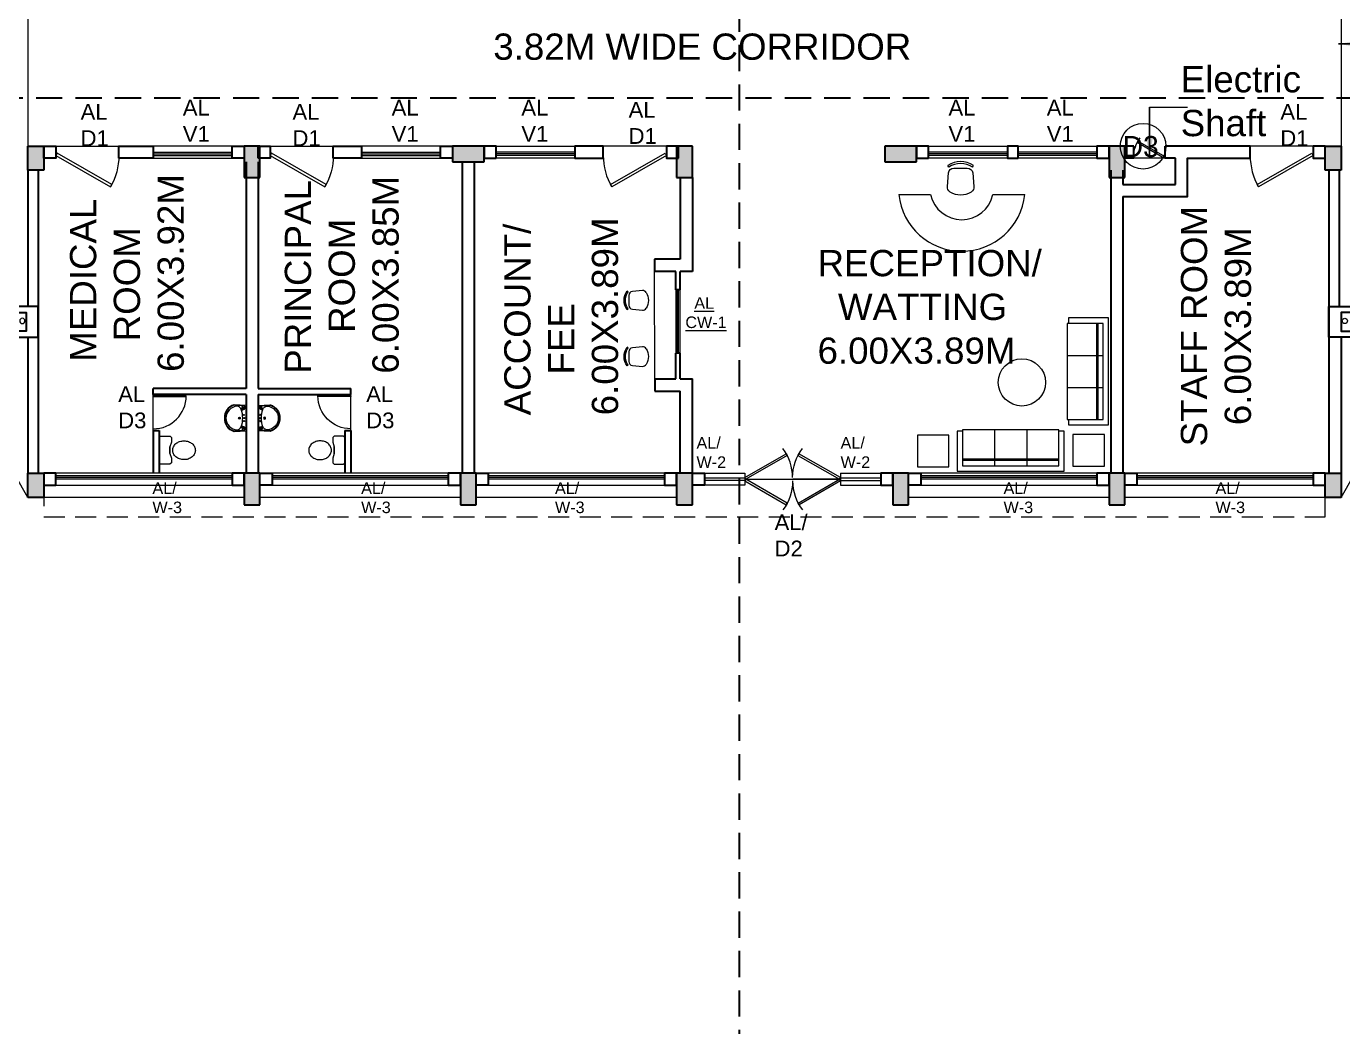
# Model space of a CAD drawing. Header units: millimetres. Extents: x 3614 to 12428, y -844 to 6844.
# Drawn here: x 5424.04 to 5449.09, y -704.4 to -685.36 of the extents above; entities that cross this region are included whole.
import ezdxf

# ---------------------------------------------------------------- set-up
doc = ezdxf.new("R2010")
doc.units = ezdxf.units.MM
doc.header["$LTSCALE"] = 40
doc.header["$MEASUREMENT"] = 0
for name, pattern in [('CENTER2', [1.125, 0.75, -0.125, 0.125, -0.125]), ('DASHED', [0.75, 0.5, -0.25]), ('DASHED2', [0.375, 0.25, -0.125])]:
    doc.linetypes.add(name, pattern=pattern)
doc.layers.get('0').update_dxf_attribs({"linetype": 'CONTINUOUS', "lineweight": 20})
for name, color, linetype, lineweight in [('CLL LEV.', 15, 'CONTINUOUS', 18), ('Column', 252, 'CONTINUOUS', 30), ('Column Hatch', 253, 'CONTINUOUS', 13), ('Dim', 220, 'CONTINUOUS', 15), ('Door', 54, 'CONTINUOUS', 18), ('EXPANSION JOINT', 248, 'CONTINUOUS', 20), ('Fixture', 44, 'CONTINUOUS', 15), ('Furniture', 13, 'CONTINUOUS', 15), ('Hidden', 30, 'DASHED', 18), ('Section', 72, 'DASHED2', 30), ('TEXT', 7, 'CONTINUOUS', 20), ('Ventilator', 6, 'DASHED', 18), ('Wall', 7, 'CONTINUOUS', 30), ('Window', 150, 'CONTINUOUS', 15), ('Window-Wall', 7, 'CONTINUOUS', 18)]:
    doc.layers.add(name, color=color, linetype=linetype, lineweight=lineweight)
doc.styles.add('DIM', font='arial.ttf')
doc.styles.add('L120', font='simplex.shx', dxfattribs={"height": 1})
doc.styles.get("Standard").update_dxf_attribs({"font": 'txt.shx', "height": 0.03937})
doc.styles.add('STYLE9', font='GOTHIC.TTF')
doc.dimstyles.get("Standard").update_dxf_attribs({"dimtxt": 0.18, "dimasz": 0.18, "dimexe": 0.18, "dimexo": 0.0625, "dimgap": 0.09, "dimtad": 0, "dimtih": 1, "dimtoh": 1, "dimdec": 4, "dimzin": 0, "dimdsep": 46, "dimtxsty": 'Standard', "dimcen": 0.09, "dimadec": 0, "dimazin": 0, "dimtfac": 1, "dimtdec": 4, "dimtofl": 0, "dimtmove": 0, "dimatfit": 3, "dimfxl": 0, "dimtolj": 1, "dimtzin": 0, "dimarcsym": 0})

# ---------------------------------------------------------------- blocks, each defined once
blk = doc.blocks.new('VENT 2')
at = {"layer": 'Ventilator', "linetype": 'Continuous', "ltscale": 0.02}
for p, q in [((0, 0.182), (1.5, 0.182)), ((0, 0.152), (1.5, 0.152))]:
    blk.add_line(p, q, dxfattribs=at)
at = {"layer": 'Window-Wall'}
for p, q in [((0, 0.23), (1.5, 0.23)), ((0, 0), (0, 0.23)), ((0, 0.115), (1.5, 0.115)), ((1.5, 0), (0, 0)), ((1.5, 0.23), (1.5, 0))]:
    blk.add_line(p, q, dxfattribs=at)
blk = doc.blocks.new('*U18')
for p, q in [((0, 0), (0, -6)), ((40, 0), (40, -6))]:
    blk.add_line(p, q)
blk.add_lwpolyline([(0, 0), (34.64, 20), (35.52, 18.48), (0.87, -1.52)], close=True)
blk.add_arc((0, 0), 40, 0, 30)
blk = doc.blocks.new('DOOR1')
at = {"layer": 'Door'}
blk.add_line((0, 0), (1.2, 0), dxfattribs=at)
at = {"layer": 'Door', "xscale": 0.0300000000000013, "yscale": 0.0300000000000013, "zscale": 0.0300000000000013}
blk.add_blockref('*U18', (0, 0.18), dxfattribs=at)
blk = doc.blocks.new('class 1')
at = {"layer": 'Wall'}
for points in [[(0.23, -0.035), (0, -0.035), (0, -0.265), (0.23, -0.265), (0.23, -0.035)], [(0.23, -1.465), (0, -1.465), (0, -2.005), (0.23, -2.005), (0.23, -1.465)], [(0.23, -3.505), (0, -3.505), (0, -3.735), (0.23, -3.735), (0.23, -3.505)]]:
    blk.add_lwpolyline(points, dxfattribs=at)
at = {"layer": 'Wall', "rotation": 270}
for name, p in [('DOOR1', (0, -0.265)), ('VENT 2', (0, -2.005))]:
    blk.add_blockref(name, p, dxfattribs=at)
blk = doc.blocks.new('COLUMN 546')
at = {"layer": 'Column Hatch'}
h = blk.add_hatch(color=0, dxfattribs=at)
h.dxf.hatch_style = 1
h.paths.add_polyline_path([(0, 0), (0.3, 0), (0.3, 0.46), (0, 0.46)])
at = {"layer": 'Column'}
for p, q in [((0.3, 0.46), (0, 0.46)), ((0, 0.46), (0, 0)), ((0.3, 0), (0.3, 0.46)), ((0, 0), (0.3, 0))]:
    blk.add_line(p, q, dxfattribs=at)
blk = doc.blocks.new('windoe 3')
at = {"layer": 'CLL LEV.'}
blk.add_line((3.585, -0.23), (-0.23, -0.23), dxfattribs=at)
at = {"layer": 'Window'}
for p, q in [((3.355, 0.179), (0, 0.179)), ((3.355, 0.149), (0, 0.149))]:
    blk.add_line(p, q, dxfattribs=at)
at = {"layer": 'Window-Wall'}
blk.add_line((3.355, 0.115), (0, 0.115), dxfattribs=at)
at = {"layer": 'Window-Wall', "ltscale": 0.05}
blk.add_lwpolyline([(0, 0), (3.355, 0), (3.355, 0.23), (0, 0.23)], close=True, dxfattribs=at)
blk = doc.blocks.new('Door - Left Hung 36 in.')
at = {"layer": 'Door'}
blk.add_line((0.75, -1.3), (35.93, -1.3), dxfattribs=at)
blk.add_lwpolyline([(0.75, -1.3), (0, 0), (31.18, 18), (31.93, 16.7)], close=True, dxfattribs=at)
blk.add_arc((0, 0), 36, 0, 37.31013, dxfattribs=at)
blk = doc.blocks.new('SHAFT2')
at = {"layer": 'Fixture'}
blk.add_circle((0.302, 0.307), 0.05, dxfattribs=at)
at = {"layer": 'Wall'}
blk.add_lwpolyline([(0, 0.585), (0.46, 0.585), (0.46, 0.47), (0.23, 0.47), (0.23, 0.115), (0.46, 0.115), (0.46, 0), (0, 0), (0, 0.585)], dxfattribs=at)
blk = doc.blocks.new('colm 600')
at = {"layer": 'Column Hatch'}
h = blk.add_hatch(color=0, dxfattribs=at)
h.dxf.hatch_style = 1
h.paths.add_polyline_path([(5460.775, -628.796), (5460.475, -628.796), (5460.475, -629.396), (5460.775, -629.396)])
at = {"layer": 'Column'}
for p, q in [((5460.775, -628.796), (5460.475, -628.796)), ((5460.475, -628.796), (5460.475, -629.396)), ((5460.775, -629.396), (5460.775, -628.796)), ((5460.475, -629.396), (5460.775, -629.396))]:
    blk.add_line(p, q, dxfattribs=at)
blk = doc.blocks.new('shaft dooerr')
at = {"layer": 'TEXT', "color": 3, "ltscale": 0.2}
blk.add_circle((5444.341, -671.654), 0.435, dxfattribs=at)
at = {"layer": 'TEXT', "color": 3, "style": 'STYLE9'}
blk.add_text('D3', height=0.4, dxfattribs=at).set_placement((5443.954, -671.86))
blk = doc.blocks.new('chair1')
for p, q in [((527, 224), (556, 243)), ((527, -224), (556, -243))]:
    blk.add_line(p, q)
blk.add_lwpolyline([(58, 204, -0.283804), (155, 253), (416, 230, -0.389031), (510, 127), (510, -127, -0.389031), (416, -230), (155, -253, -0.283804), (58, -204)], format="xyb")
for centre, radius, start, end in [((390, 0), 390, 148.3892, 211.6108), ((201, 0), 396, 325.6197, 34.3803), ((201, 0), 430, 325.6197, 34.3803)]:
    blk.add_arc(centre, radius, start, end)
blk = doc.blocks.new('rec table')
at = {"layer": 'Fixture', "linetype": 'CENTER2'}
blk.add_line((12601.896, -1085.319), (12601.289, -1085.319), dxfattribs=at)
at = {"layer": 'Fixture'}
blk.add_line((12603.689, -1085.319), (12603.082, -1085.319), dxfattribs=at)
for radius, start, end in [(1.207, 186.2001, 353.7999), (0.607, 192.4007, 347.5993)]:
    blk.add_arc((12602.489, -1085.188), radius, start, end, dxfattribs=at)
at = {"layer": 'Fixture', "xscale": 0.001000000000426, "yscale": 0.001000000000426, "zscale": 0.001000000000426, "rotation": 90}
blk.add_blockref('chair1', (12602.467, -1085.321), dxfattribs=at)
blk = doc.blocks.new('sofa1')
for p, q in [((1016, 0), (-1016, 0)), ((-1016, 0), (-1016, -762)), ((-914.4, -101.6), (-914.4, -787.4)), ((914.4, -101.6), (-914.4, -101.6)), ((-914.4, -203.2), (914.4, -203.2)), ((-914.4, -228.6), (914.4, -228.6)), ((-304.8, -787.4), (-304.8, -101.6)), ((304.8, -787.4), (304.8, -101.6)), ((914.4, -787.4), (914.4, -101.6)), ((1016, -762), (1016, 0)), ((-1016, -762), (-914.4, -762)), ((-914.4, -787.4), (914.4, -787.4)), ((914.4, -762), (1016, -762))]:
    blk.add_line(p, q)
blk = doc.blocks.new('RSA BASIN 9')
for points in [[(-0.1, -16.2, 0.340881), (10.04, -9, 0.074195), (10.06, -8.89), (9.53, 0), (-9.54, 0), (-10.02, -8.77, 0.082611), (-9.96, -9.15, 0.330812), (-0.1, -16.2)], [(0, -15.03, 0.391482), (8.86, -6.67, 0.252869), (6.53, -3.51, 0.087242), (0.02, -2.46, 0.079484), (-6.53, -3.51, 0.2542), (-8.82, -6.67, 0.39026), (0, -15.03)], [(-8.57, -1.96, -0.907437), (-8.45, -1.81), (-7.52, -2.57, -0.907437), (-7.64, -2.72)], [(-8.2, -1.64, -0.907437), (-8.07, -1.49), (-7.14, -2.25, -0.907437), (-7.27, -2.4)], [(-7.82, -1.32, -0.907437), (-7.7, -1.17), (-6.77, -1.93, -0.907437), (-6.89, -2.08)], [(7.82, -1.32, 0.907437), (7.7, -1.17), (6.77, -1.93, 0.907437), (6.89, -2.08)], [(8.2, -1.64, 0.907437), (8.07, -1.49), (7.14, -2.25, 0.907437), (7.27, -2.4)], [(8.57, -1.96, 0.907437), (8.45, -1.81), (7.52, -2.57, 0.907437), (7.64, -2.72)]]:
    blk.add_lwpolyline(points, format="xyb", close=True)
for points in [[(-5.93, -3.31), (-6.16, -2.95, -0.183787), (-6.22, -2.68, 0.126662), (-6.25, -2.43), (-6.59, -1.44, 0.35453), (-7.05, -0.98), (-8.75, -0.98, 0.414214), (-9.14, -1.37), (-9.56, -9.09, 0.329849), (-0.07, -15.81, 0.338736), (9.65, -8.94, 0.075632), (9.66, -8.82), (9.14, -1.37, 0.414214), (8.75, -0.98), (7.05, -0.98, 0.35453), (6.59, -1.44), (6.25, -2.43, 0.126662), (6.22, -2.68, -0.183787), (6.16, -2.95), (5.93, -3.31)], [(-6.18, -3.39), (-6.24, -3.29, 0.220542), (-6.52, -3.11), (-8.75, -2.78, -0.361119), (-9.19, -2.35)], [(6.18, -3.39), (6.24, -3.29, -0.220542), (6.52, -3.11), (8.75, -2.78, 0.358803), (9.21, -2.33, 0.358803)]]:
    blk.add_lwpolyline(points, format="xyb")
for centre, radius in [((-2.35, -1.56), 0.399), ((0, -4.82), 0.771), ((0, -4.82), 0.602), ((0, -1.23), 0.399), ((2.28, -1.51), 0.399)]:
    blk.add_circle(centre, radius)
blk = doc.blocks.new('ENGLISH SHEET')
at = {"layer": 'Fixture'}
for p, q in [((4663.798, 251.204), (4663.773, 251.179)), ((4663.773, 251.179), (4663.773, 250.696)), ((4663.976, 251.204), (4663.798, 251.204)), ((4664.002, 251.179), (4663.976, 251.204)), ((4663.976, 251.001), (4664.002, 251.09)), ((4664.002, 251.09), (4664.002, 251.179)), ((4663.976, 250.874), (4663.976, 251.001)), ((4663.976, 251.001), (4663.976, 250.874)), ((4664.002, 250.785), (4663.976, 250.874)), ((4664.002, 250.696), (4664.002, 250.785)), ((4663.773, 250.696), (4663.798, 250.67)), ((4663.798, 250.67), (4663.976, 250.67)), ((4663.976, 250.67), (4664.002, 250.696))]:
    blk.add_line(p, q, dxfattribs=at)
blk.add_lwpolyline([(4664.459, 250.937, 0.117036), (4664.443, 251.003, 0.104338), (4664.396, 251.063, 0.09029), (4664.321, 251.105, 0.09898), (4664.243, 251.115, 0.08237), (4664.159, 251.101, 0.09029), (4664.09, 251.063, 0.104338), (4664.043, 251.003, 0.117036), (4664.027, 250.937, 0.117036), (4664.043, 250.871, 0.104338), (4664.09, 250.811, 0.09029), (4664.159, 250.773, 0.08237), (4664.243, 250.759, 0.08237), (4664.327, 250.773, 0.09029), (4664.396, 250.811, 0.104338), (4664.443, 250.871, 0.117036)], format="xyb", close=True, dxfattribs=at)
blk = doc.blocks.new('RH 1200')
for p, q in [((21, 0), (21, 43.3)), ((21.7, 0), (21.7, 43.3)), ((-21.7, 0), (21.7, 0)), ((21.7, 0), (21, 0))]:
    blk.add_line(p, q)
at = {"extrusion": (0, 0, -1)}
blk.add_ellipse((21.7, 0), major_axis=(-30.6, 30.6), ratio=1, start_param=5.497787, end_param=7.068583, dxfattribs=at)
blk = doc.blocks.new('GHH')
at = {"layer": 'Door', "ltscale": 20}
blk.add_line((3289.697, -299.103), (3289.697, -299.853), dxfattribs=at)
at = {"layer": 'Door', "ltscale": 20, "xscale": 0.015874999996413, "yscale": 0.015874999996413, "zscale": 0.015874999996413, "rotation": 270}
blk.add_blockref('RH 1200', (3289.697, -299.479), dxfattribs=at)
blk = doc.blocks.new('SECT BB')
at = {"layer": 'Section', "ltscale": 0.05}
blk.add_line((5470.752, -343.655), (5470.752, -289.614), dxfattribs=at)
blk = doc.blocks.new('SEC AA')
at = {"layer": 'Section', "ltscale": 0.05}
blk.add_line((5428.116, -321.664), (5509.295, -321.664), dxfattribs=at)

msp = doc.modelspace()

# ---------------------------------------------------------------- linework, layer by layer
at = {"layer": 'Dim'}
msp.add_line((5445.4139, -686.8955), (5446.1361, -686.8955), dxfattribs=at)
at = {"layer": 'Door'}
msp.add_line((5437.7114, -693.9826), (5439.531, -693.9824), dxfattribs=at)
at = {"layer": 'EXPANSION JOINT', "linetype": 'ByBlock', "ltscale": 0.05}
for p, q in [((5424.0687, -683.8225), (5424.0687, -687.6375)), ((5449.0587, -683.8225), (5449.0587, -687.6375))]:
    msp.add_line(p, q, dxfattribs=at)
at = {"layer": 'Fixture'}
for points in [[(5441.597, -693.7426), (5441.597, -693.1426), (5440.997, -693.1426), (5440.997, -693.7426), (5441.597, -693.7426)], [(5444.555, -693.7308), (5444.555, -693.1308), (5443.955, -693.1308), (5443.955, -693.7308), (5444.555, -693.7308)]]:
    msp.add_lwpolyline(points, dxfattribs=at)
msp.add_circle((5442.9849, -692.1378), 0.45, dxfattribs=at)
at = {"layer": 'Furniture', "ltscale": 10000}
msp.add_line((5435.9968, -692.0725), (5435.9936, -690.0257), dxfattribs=at)
at = {"layer": 'Hidden', "ltscale": 0.02}
for p, q in [((5424.3687, -694.0975), (5424.3687, -694.6975)), ((5448.7587, -694.6975), (5448.7587, -694.0975)), ((5424.3687, -694.6975), (5448.7587, -694.6975))]:
    msp.add_line(p, q, dxfattribs=at)
at = {"layer": 'Wall'}
for p, q in [((5445.1137, -687.6375), (5444.9437, -687.6375)), ((5445.1137, -687.8674), (5445.1137, -687.6375)), ((5445.7137, -687.8675), (5445.7137, -687.6375)), ((5446.0587, -687.6375), (5445.7137, -687.6375)), ((5445.1137, -687.8674), (5444.9437, -687.8675)), ((5445.9087, -687.8675), (5445.7137, -687.8675)), ((5445.9087, -688.3675), (5445.9087, -687.8675)), ((5424.0687, -688.0975), (5424.0687, -690.69)), ((5424.2637, -688.0975), (5424.2637, -693.8675)), ((5428.2187, -687.9375), (5428.2187, -692.2525)), ((5428.4487, -687.9375), (5428.4487, -692.2525)), ((5432.3337, -687.9375), (5432.3337, -693.8675)), ((5432.5637, -687.9375), (5432.5637, -693.8675)), ((5444.6787, -688.0975), (5444.6787, -693.8675)), ((5444.9087, -688.0975), (5444.9087, -688.3675)), ((5448.8287, -688.0975), (5448.8287, -693.8675)), ((5449.0237, -688.0975), (5449.0237, -690.69)), ((5436.4837, -688.2375), (5436.4837, -689.7949)), ((5436.7137, -688.2375), (5436.7137, -690.0249)), ((5444.9087, -688.3675), (5445.9087, -688.3675)), ((5444.9087, -688.5975), (5444.9087, -693.8675)), ((5435.9932, -689.7949), (5435.9936, -690.0249)), ((5436.4837, -689.7949), (5435.9932, -689.7949)), ((5436.3993, -690.0249), (5435.9936, -690.0249)), ((5436.3993, -690.3731), (5436.3993, -690.0249)), ((5436.4837, -690.3731), (5436.4837, -690.0249)), ((5436.7137, -690.0249), (5436.4837, -690.0249)), ((5436.4837, -690.3731), (5436.3993, -690.3731)), ((5424.0687, -691.275), (5424.0687, -693.8675)), ((5449.0587, -691.275), (5449.0587, -693.8675)), ((5436.3993, -692.0725), (5436.3993, -691.5831)), ((5436.4837, -691.5831), (5436.3993, -691.5831)), ((5436.4837, -692.0725), (5436.4837, -691.5831)), ((5435.9968, -692.0725), (5436.3993, -692.0725)), ((5435.9968, -692.0725), (5435.9972, -692.3025)), ((5436.4837, -692.0725), (5436.7137, -692.0725)), ((5436.7137, -693.8675), (5436.7137, -692.0725)), ((5428.2187, -692.2525), (5426.4537, -692.2525)), ((5426.4537, -692.3675), (5426.4537, -692.2525)), ((5426.5687, -692.3675), (5426.4537, -692.3675)), ((5428.2187, -692.3675), (5426.5687, -692.3675)), ((5428.2187, -692.3675), (5428.2187, -693.8675)), ((5428.4487, -692.2525), (5430.2137, -692.2525)), ((5428.4487, -692.3675), (5430.2137, -692.3675)), ((5428.4487, -692.3675), (5428.4487, -693.8675)), ((5430.2137, -692.3675), (5430.2137, -692.2525)), ((5435.9972, -692.3025), (5436.4837, -692.3025)), ((5436.4834, -693.8675), (5436.4837, -692.3025)), ((5426.4537, -693.0525), (5426.4537, -693.8675)), ((5426.4537, -693.0525), (5426.5687, -693.0525)), ((5426.5687, -693.0525), (5426.5687, -693.8675)), ((5430.0987, -693.0525), (5430.0987, -693.8675)), ((5430.0987, -693.0525), (5430.2137, -693.0525)), ((5430.2137, -693.0525), (5430.2137, -693.8675))]:
    msp.add_line(p, q, dxfattribs=at)
for points in [[(5424.3687, -687.8675), (5424.3687, -687.6375), (5424.5987, -687.6375), (5424.5987, -687.8675), (5424.3687, -687.8675)], [(5425.7987, -687.8675), (5425.7987, -687.6375), (5426.4537, -687.6375), (5426.4537, -687.8675), (5425.7987, -687.8675)], [(5427.9537, -687.8675), (5427.9537, -687.6375), (5428.1837, -687.6375), (5428.1837, -687.8675), (5427.9537, -687.8675)], [(5441.2087, -687.8675), (5441.2087, -687.6375), (5440.9787, -687.6375), (5440.9787, -687.8675), (5441.2087, -687.8675)], [(5442.9137, -687.8675), (5442.9137, -687.6375), (5442.7087, -687.6375), (5442.7087, -687.8675), (5442.9137, -687.8675)], [(5444.6437, -687.8675), (5444.6437, -687.6375), (5444.4137, -687.6375), (5444.4137, -687.8675), (5444.6437, -687.8675)], [(5444.9087, -688.5975), (5446.1387, -688.5975), (5446.1387, -687.8699), (5447.3287, -687.8699), (5447.3287, -687.6375), (5446.0587, -687.6375)], [(5448.7587, -687.8675), (5448.7587, -687.6375), (5448.5287, -687.6375), (5448.5287, -687.8675), (5448.7587, -687.8675)], [(5424.5987, -694.0975), (5424.5987, -693.8675), (5424.3687, -693.8675), (5424.3687, -694.0975), (5424.5987, -694.0975)], [(5428.1837, -694.0975), (5428.1837, -693.8675), (5427.9537, -693.8675), (5427.9537, -694.0975), (5428.1837, -694.0975)], [(5428.4837, -694.0975), (5428.4837, -693.8675), (5428.7137, -693.8675), (5428.7137, -694.0975), (5428.4837, -694.0975)], [(5432.2987, -694.0975), (5432.2987, -693.8675), (5432.0687, -693.8675), (5432.0687, -694.0975), (5432.2987, -694.0975)], [(5432.5987, -694.0975), (5432.5987, -693.8675), (5432.8287, -693.8675), (5432.8287, -694.0975), (5432.5987, -694.0975)], [(5436.4137, -694.0975), (5436.4137, -693.8675), (5436.1837, -693.8675), (5436.1837, -694.0975), (5436.4137, -694.0975)], [(5436.7137, -694.0975), (5436.7137, -693.8675), (5436.9437, -693.8675), (5436.9437, -694.0975), (5436.7137, -694.0975)], [(5440.5287, -694.0975), (5440.5287, -693.8675), (5440.2987, -693.8675), (5440.2987, -694.0975), (5440.5287, -694.0975)], [(5440.8287, -694.0975), (5440.8287, -693.8675), (5441.0587, -693.8675), (5441.0587, -694.0975), (5440.8287, -694.0975)], [(5444.6437, -694.0975), (5444.6437, -693.8675), (5444.4137, -693.8675), (5444.4137, -694.0975), (5444.6437, -694.0975)], [(5444.9437, -694.0975), (5444.9437, -693.8675), (5445.1737, -693.8675), (5445.1737, -694.0975), (5444.9437, -694.0975)], [(5448.7587, -694.0975), (5448.7587, -693.8675), (5448.5287, -693.8675), (5448.5287, -694.0975), (5448.7587, -694.0975)]]:
    msp.add_lwpolyline(points, dxfattribs=at)
at = {"layer": 'Window', "ltscale": 0.05}
for p, q in [((5436.4281, -691.5831), (5436.4281, -690.3731)), ((5436.4511, -691.5831), (5436.4511, -690.3731))]:
    msp.add_line(p, q, dxfattribs=at)
at = {"layer": 'Window', "linetype": 'ByBlock', "ltscale": 0.05}
for p, q in [((5436.9437, -693.9575), (5437.7114, -693.9575)), ((5437.7114, -694.0076), (5436.9437, -694.0075)), ((5439.531, -693.9574), (5440.2987, -693.9575)), ((5439.531, -694.0074), (5440.2987, -694.0075))]:
    msp.add_line(p, q, dxfattribs=at)
at = {"layer": 'Window-Wall', "linetype": 'DASHED', "ltscale": 0.05}
for p, q in [((5424.0687, -694.3275), (5420.4137, -687.9375)), ((5449.0587, -694.3275), (5452.7137, -687.9375))]:
    msp.add_line(p, q, dxfattribs=at)
at = {"layer": 'Window-Wall'}
for p, q in [((5436.3993, -690.3731), (5436.3993, -691.5831)), ((5436.4837, -691.5831), (5436.4837, -690.3731)), ((5424.5987, -693.8675), (5424.5987, -694.0975)), ((5428.1837, -694.0975), (5428.1837, -693.8675))]:
    msp.add_line(p, q, dxfattribs=at)
at = {"layer": 'Window-Wall', "linetype": 'ByBlock', "ltscale": 0.05}
for p, q in [((5436.9437, -693.8675), (5437.7114, -693.8675)), ((5437.7114, -693.8676), (5437.7114, -694.0976)), ((5439.531, -693.8674), (5439.531, -694.0974)), ((5439.531, -693.8674), (5440.2987, -693.8675)), ((5437.7114, -694.0976), (5436.9437, -694.0975)), ((5439.531, -694.0974), (5440.2987, -694.0975))]:
    msp.add_line(p, q, dxfattribs=at)

# ---------------------------------------------------------------- block references
at = {"color": 7, "extrusion": (0, 0, -1), "zscale": -1, "rotation": 180}
for p in [(-5424.0687, -687.6375), (-5448.7587, -687.6375), (-5424.0687, -693.8675), (-5448.7587, -693.8675)]:
    msp.add_blockref('COLUMN 546', p, dxfattribs=at)
for p in [(-32.2914, -58.8417), (-24.0614, -58.8417), (-15.8314, -58.8416), (-32.2914, -65.0717), (-28.1764, -65.0717), (-24.0614, -65.0717), (-19.9464, -65.0717), (-15.8314, -65.0717)]:
    msp.add_blockref('colm 600', p)
at = {"linetype": 'ByBlock', "xscale": -1, "rotation": 90}
msp.add_blockref('class 1', (5428.4137, -687.6375), dxfattribs=at)
at = {"rotation": 270}
for p in [(6061.5445, 4772.8376), (6069.7745, 4772.8376)]:
    msp.add_blockref('colm 600', p, dxfattribs=at)
at = {"linetype": 'ByBlock', "rotation": 270}
msp.add_blockref('class 1', (5436.4837, -687.6375), dxfattribs=at)
at = {"linetype": 'ByBlock', "extrusion": (0, 0, -1), "zscale": -1}
msp.add_blockref('SHAFT2', (-5424.2637, -691.275), dxfattribs=at)
at = {"linetype": 'ByBlock', "extrusion": (0, 0, -1), "xscale": -1, "zscale": -1}
msp.add_blockref('SHAFT2', (-5448.8287, -691.275), dxfattribs=at)
at = {"layer": 'Door', "extrusion": (0, 0, -1)}
for p, xscale, yscale, zscale, rotation in [((-5445.7129, -687.8458), 0.0166737001802426, 0.0166737001802426, -0.0166737001841632, 0.0041895029349466), ((-5439.5312, -694.0147), -0.0252777777711346, 0.0252777777711346, -0.0252777777711346, 180)]:
    msp.add_blockref('Door - Left Hung 36 in.', p, dxfattribs=dict(at, xscale=xscale, yscale=yscale, zscale=zscale, rotation=rotation))
at = {"layer": 'Door'}
for name, p, xscale, yscale, zscale, rotation in [('GHH', (2421.864, -966.2334), -0.9133333334903, 0.9133333334903, 0.9133333334903, 180), ('GHH', (8434.8034, -966.2334), 0.9133333334896179, 0.9133333334896179, 0.9133333334896179, 180.0000000000482), ('Door - Left Hung 36 in.', (5437.7116, -694.0149), -0.0252777777711346, 0.0252777777711346, 0.0252777777711346, 180)]:
    msp.add_blockref(name, p, dxfattribs=dict(at, xscale=xscale, yscale=yscale, zscale=zscale, rotation=rotation))
at = {"layer": 'Door', "extrusion": (0, 0, -1), "xscale": -0.0252777777711346, "yscale": 0.0252777777711346, "zscale": -0.0252777777711346}
msp.add_blockref('Door - Left Hung 36 in.', (-5437.7113, -693.9502), dxfattribs=at)
at = {"layer": 'Door', "xscale": -0.0252777777711346, "yscale": 0.0252777777711346, "zscale": 0.0252777777711346}
msp.add_blockref('Door - Left Hung 36 in.', (5439.5308, -693.95), dxfattribs=at)
at = {"layer": 'Fixture', "color": 3}
msp.add_blockref('rec table', (-7160.6479, 396.7545), dxfattribs=at)
at = {"layer": 'Fixture', "extrusion": (0, 0, -1)}
for p, xscale, yscale, zscale, rotation in [((-5444.633, -691.928), -0.0009999999967931217, 0.0009999999967931217, -0.0009999999967931217, 90), ((-5442.7711, -693.8265), -0.000999999996565748, 0.000999999996565748, -0.000999999996565748, 180)]:
    msp.add_blockref('sofa1', p, dxfattribs=dict(at, xscale=xscale, yscale=yscale, zscale=zscale, rotation=rotation))
at = {"layer": 'Fixture', "ltscale": 10000, "extrusion": (0, 0, -1), "yscale": 0.02543261667546419, "zscale": -0.02543261667546419}
for p, xscale, rotation in [((-5428.2187, -692.8175), -0.02543261667546419, 90.04639637732359), ((-5428.4504, -692.8175), 0.02543261667546419, 269.9536036226764)]:
    msp.add_blockref('RSA BASIN 9', p, dxfattribs=dict(at, xscale=xscale, rotation=rotation))
at = {"layer": 'Fixture', "extrusion": (0, 0, -1), "zscale": -1, "rotation": 180.0512937337508}
msp.add_blockref('ENGLISH SHEET', (-763.0223, -438.3172), dxfattribs=at)
at = {"layer": 'Fixture', "extrusion": (0, 0, -1), "xscale": -1, "zscale": -1, "rotation": 179.9487062662623}
msp.add_blockref('ENGLISH SHEET', (-10093.6451, -438.3172), dxfattribs=at)
at = {"layer": 'Furniture', "ltscale": 10000, "xscale": -0.0007336970484175254, "yscale": 0.0007336970484175254, "zscale": 0.0007336970484175254}
for p in [(5435.8777, -690.576, 0.0019), (5435.8777, -691.6467, 0.0019)]:
    msp.add_blockref('chair1', p, dxfattribs=at)
at = {"layer": 'Section'}
for name in ['SECT BB', 'SEC AA']:
    msp.add_blockref(name, (-33.1441, -365.0584), dxfattribs=at)
at = {"layer": 'TEXT'}
msp.add_blockref('shaft dooerr', (0.9502, -15.9872), dxfattribs=at)
at = {"layer": 'Wall', "xscale": -1, "rotation": 180}
for name, p in [('DOOR1', (5424.5987, -687.6375)), ('VENT 2', (5426.4537, -687.6375))]:
    msp.add_blockref(name, p, dxfattribs=at)
at = {"layer": 'Wall', "rotation": 180}
for name, p in [('VENT 2', (5442.7087, -687.6375)), ('VENT 2', (5444.4137, -687.6375)), ('DOOR1', (5448.5287, -687.6375))]:
    msp.add_blockref(name, p, dxfattribs=at)
at = {"layer": 'Wall', "linetype": 'ByBlock'}
for p in [(5424.5987, -694.0975), (5428.7137, -694.0975), (5432.8287, -694.0975), (5441.0587, -694.0975), (5445.1737, -694.0975)]:
    msp.add_blockref('windoe 3', p, dxfattribs=at)

# ---------------------------------------------------------------- texts
at = {"layer": 'TEXT', "char_height": 0.5, "attachment_point": 1, "style": 'DIM'}
for s, insert in [('{\\fArial|b0|i0|c0|p34;3.82M WIDE CORRIDOR}', (5432.9248, -685.4958)), ('{\\fArial|b0|i0|c0|p34;Electric \\PShaft}', (5446.0064, -686.1167)), ('{\\fArial|b0|i0|c0|p34;RECEPTION/\\P  WATTING   \\P6.00X3.89M}', (5439.096, -689.6168))]:
    msp.add_mtext_dynamic_manual_height_columns(s, width=19.989683, gutter_width=5, heights=[0], dxfattribs=dict(at, insert=insert))
at = {"layer": 'TEXT', "color": 190, "attachment_point": 1, "style": 'DIM'}
for s, insert, char_height, width in [('AL D1', (5425.0711, -686.8375), 0.3, 0.291635), ('AL V1', (5427.016, -686.7569), 0.3, 0.291635), ('AL D1', (5429.1033, -686.8375), 0.3, 0.291635), ('AL V1', (5430.9906, -686.7569), 0.3, 0.291635), ('AL V1', (5433.4588, -686.7569), 0.3, 0.291635), ('AL D1', (5435.5004, -686.7967), 0.3, 0.291635), ('AL V1', (5441.5878, -686.7569), 0.3, 0.291635), ('AL V1', (5443.4587, -686.7569), 0.3, 0.291635), ('AL D1', (5447.9035, -686.8375), 0.3, 0.291635), ('  {\\LAL \\PCW-1} ', (5436.5799, -690.5169), 0.22, 2.256586), ('AL D3', (5425.7868, -692.2113), 0.3, 0.291635), ('AL D3', (5430.507, -692.2113), 0.3, 0.291635), (' AL/\\P W-2', (5436.7068, -693.1798), 0.22, 2.256586), (' AL/\\P W-2', (5439.4489, -693.1798), 0.22, 2.256586), ('AL/\\PW-3', (5426.4377, -694.0406), 0.22, 2.256586), ('AL/\\PW-3', (5430.4101, -694.0406), 0.22, 2.256586), ('AL/\\PW-3', (5434.0992, -694.0406), 0.22, 2.256586), ('AL/\\PW-3', (5442.6359, -694.0406), 0.22, 2.256586), ('AL/\\PW-3', (5446.6689, -694.0406), 0.22, 2.256586), ('AL/\\PD2', (5438.2787, -694.6503), 0.3, 0.291635)]:
    msp.add_mtext(s, dxfattribs=dict(at, insert=insert, char_height=char_height, width=width))
at = {"layer": 'TEXT', "char_height": 0.5, "attachment_point": 1, "rotation": 90, "style": 'DIM'}
for s, width, insert in [('{\\fArial|b0|i0|c0|p34;  MEDICAL\\P    ROOM \\P 6.00X3.92M}', 19.989683, (5424.868, -692.1327)), ('{\\fArial|b0|i0|c0|p34;PRINCIPAL\\P    ROOM  \\P6.00X3.85M}', 19.989683, (5428.9568, -691.9723)), ('\\pi0.7565;STAFF ROOM\\P\\pi1.16;6.00X3.89M', 6.007542, (5446.0105, -694.1126)), ('{\\fArial|b0|i0|c0|p34;ACCOUNT/\\P    FEE   \\P6.00X3.89M}', 19.989683, (5433.1329, -692.7646))]:
    msp.add_mtext_dynamic_manual_height_columns(s, width=width, gutter_width=5, heights=[0], dxfattribs=dict(at, insert=insert))

# ---------------------------------------------------------------- leaders
at = {"layer": 'TEXT'}
for points in [[(5449.0075, -685.6941), (5450.4919, -685.6941)], [(5445.4139, -687.8587), (5445.4139, -686.8955)]]:
    msp.add_leader(points, dimstyle='Standard', override={"dimscale": 40, "dimasz": 0.01, "dimgap": 0.09, "dimtad": 0, "dimpost": "'", "dimtxsty": 'L120', "dimarcsym": 1}, dxfattribs=at)

doc.saveas('drawing.dxf')
